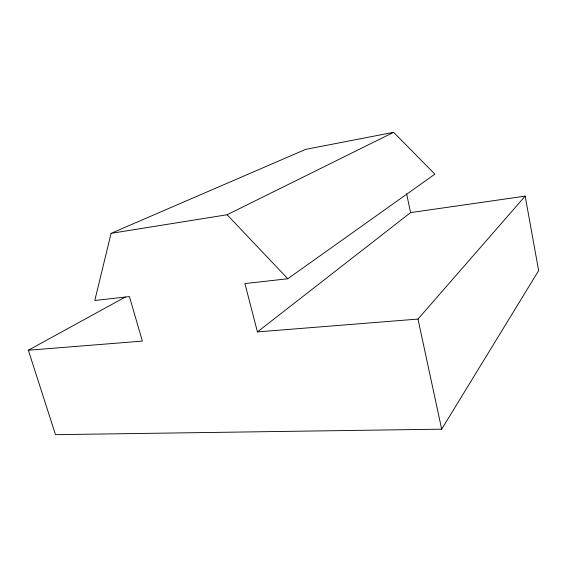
<?xml version="1.0" encoding="UTF-8"?>
<svg xmlns="http://www.w3.org/2000/svg" width="567" height="567" viewBox="0 0 567 567"><rect width="100%" height="100%" fill="white"/><g stroke="black" fill="none" stroke-linecap="round" stroke-linejoin="round"><path stroke-width="0.85" d="M111.089 233.342L94.788 300.496L129.446 296.591L142.367 341.107L28.35 350.222L55.502 434.676L441.679 429.176L538.65 270.629L525.184 196.125L410.572 212.618L257.425 331.908L244.923 283.585L287.788 278.751L434.896 174.14L393.618 132.324L305.648 149.376L111.089 233.342L227.112 214.758L393.618 132.324M257.425 331.908L417.985 319.072L525.184 196.125M28.35 350.222L125.406 296.995M227.112 214.758L287.788 278.751M417.985 319.072L441.679 429.176M406.603 193.822L410.572 212.618"/></g></svg>
